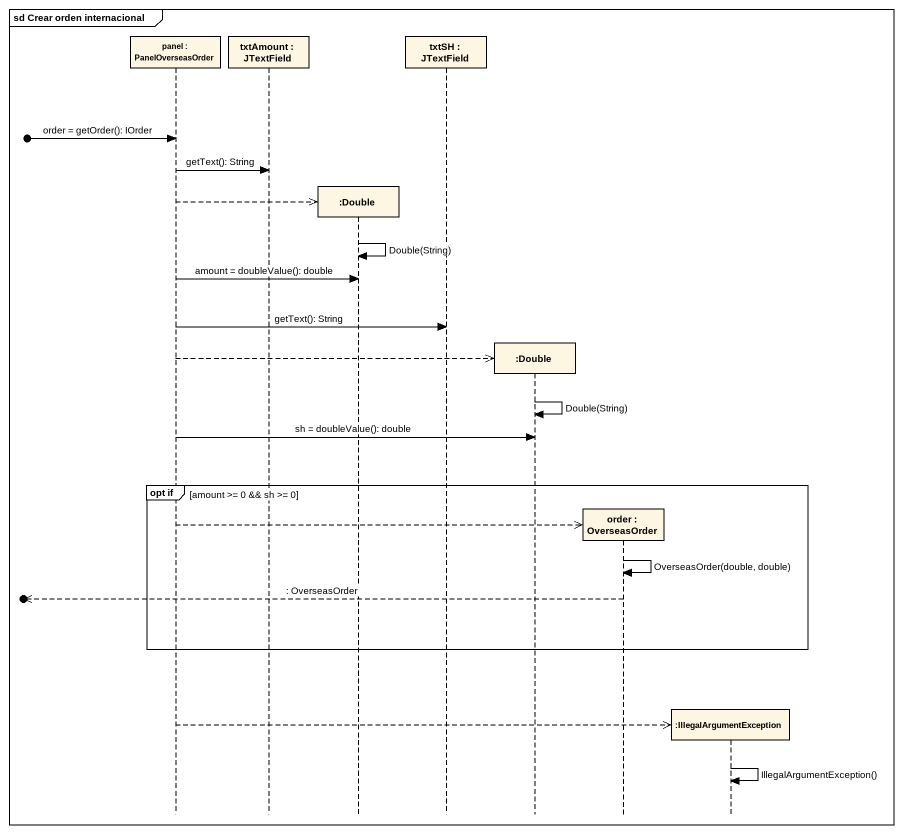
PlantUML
@startuml
mainframe sd Crear orden internacional
hide footbox
participant "panel : PanelOverseasOrder" as panel
participant "txtAmount : JTextField" as txtAmount
participant ":Double" as Double
participant "txtSH : JTextField" as txtSH
participant ":Double" as Double_2
participant "order : OverseasOrder" as order
participant ":IllegalArgumentException" as IllegalArgumentException

[o-> panel : order = getOrder(): IOrder
panel -> txtAmount : getText(): String
panel -->> Double **
Double -> Double : Double(String)
panel -> Double : amount = doubleValue(): double
panel -> txtSH : getText(): String
panel -->> Double_2 **
Double_2 -> Double_2 : Double(String)
panel -> Double_2 : sh = doubleValue(): double
group opt if [amount >= 0 && sh >= 0]
  panel -->> order **
  order -> order : OverseasOrder(double, double)
  [o<<-- order : : OverseasOrder
end
panel -->> IllegalArgumentException **
IllegalArgumentException -> IllegalArgumentException : IllegalArgumentException()
@enduml
